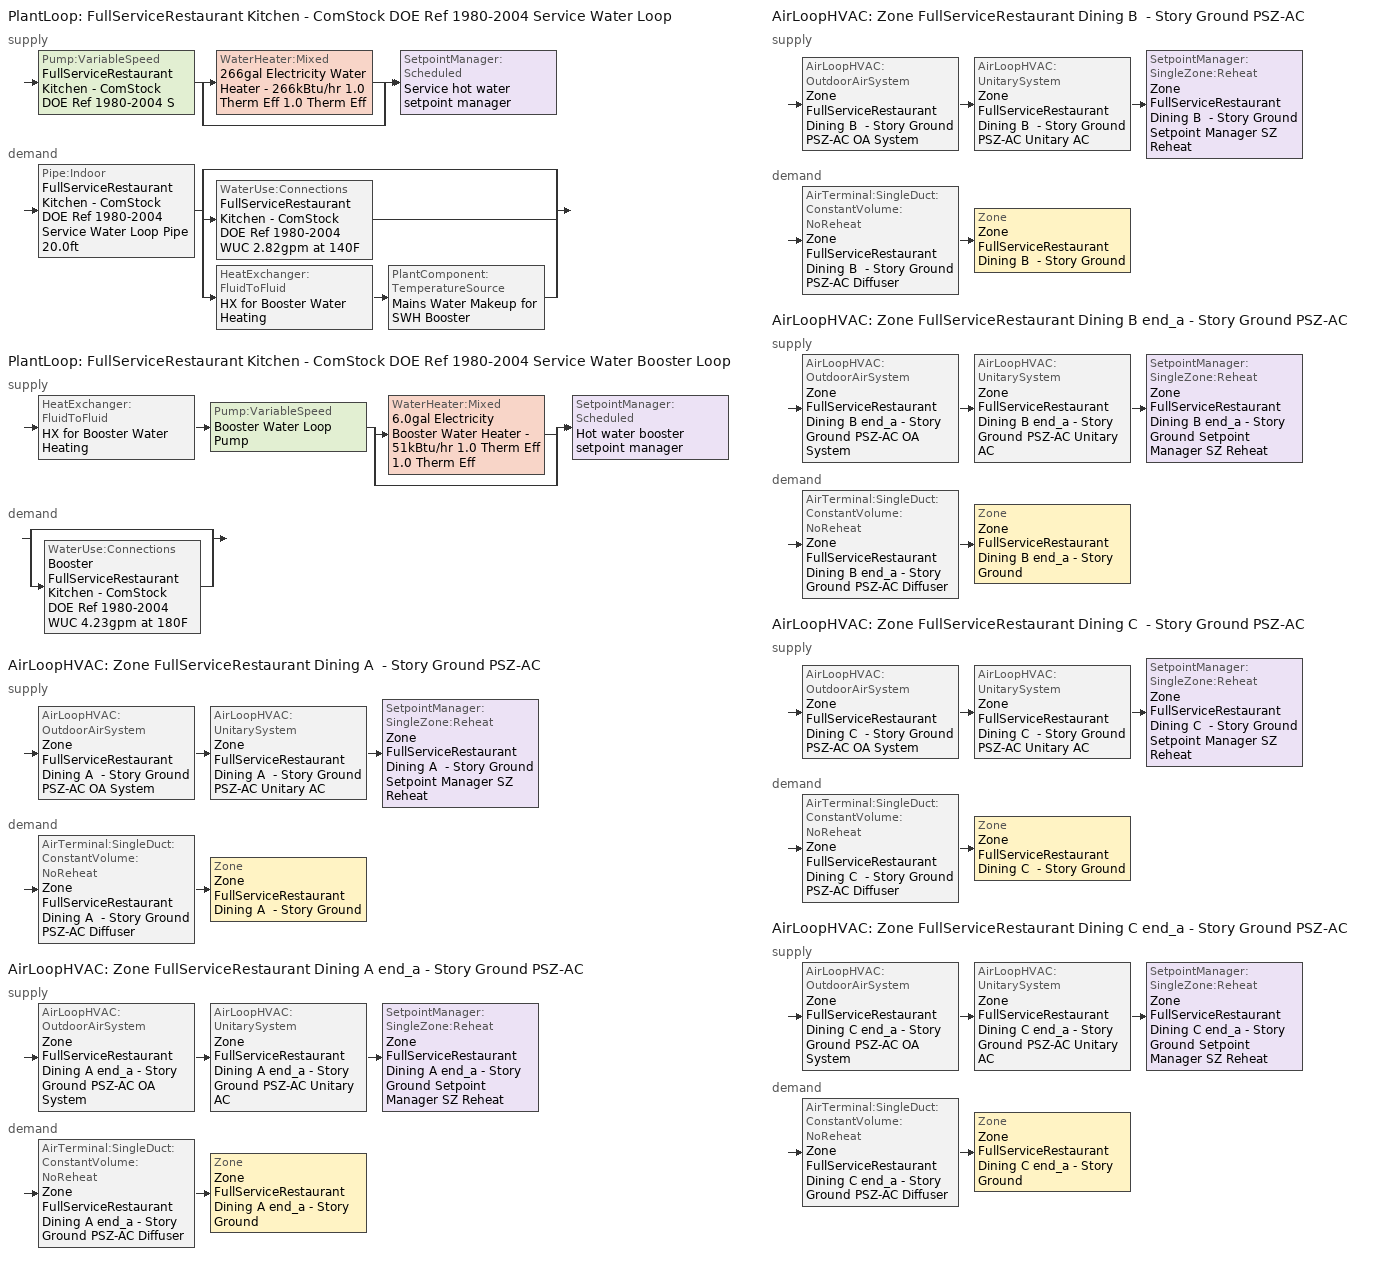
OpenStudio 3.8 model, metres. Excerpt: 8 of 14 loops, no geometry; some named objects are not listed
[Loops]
PlantLoop 'FullServiceRestaurant Kitchen - ComStock DOE Ref 1980-2004 Service Water Loop'
 supply: Pump:VariableSpeed 'FullServiceRestaurant Kitchen - ComStock DOE Ref 1980-2004 Service Water Loop Water Mains Pressure Driven' > split
  | WaterHeater:Mixed '266gal Electricity Water Heater - 266kBtu/hr 1.0 Therm Eff 1.0 Therm Eff'
  | bypass
  join > SetpointManager:Scheduled 'Service hot water setpoint manager'
 demand: Pipe:Indoor 'FullServiceRestaurant Kitchen - ComStock DOE Ref 1980-2004 Service Water Loop Pipe 20.0ft' > split
  | bypass
  | WaterUse:Connections 'FullServiceRestaurant Kitchen - ComStock DOE Ref 1980-2004 WUC 2.82gpm at 140F'
  | HeatExchanger:FluidToFluid 'HX for Booster Water Heating' > PlantComponent:TemperatureSource 'Mains Water Makeup for SWH Booster'
PlantLoop 'FullServiceRestaurant Kitchen - ComStock DOE Ref 1980-2004 Service Water Booster Loop'
 supply: HeatExchanger:FluidToFluid 'HX for Booster Water Heating' > Pump:VariableSpeed 'Booster Water Loop Pump' > split
  | WaterHeater:Mixed '6.0gal Electricity Booster Water Heater - 51kBtu/hr 1.0 Therm Eff 1.0 Therm Eff'
  | bypass
  join > SetpointManager:Scheduled 'Hot water booster setpoint manager'
 demand: split
  | bypass
  | WaterUse:Connections 'Booster FullServiceRestaurant Kitchen - ComStock DOE Ref 1980-2004 WUC 4.23gpm at 180F'
AirLoopHVAC 'Zone FullServiceRestaurant Dining A  - Story Ground PSZ-AC'
 supply: AirLoopHVAC:OutdoorAirSystem 'Zone FullServiceRestaurant Dining A  - Story Ground PSZ-AC OA System' > AirLoopHVAC:UnitarySystem 'Zone FullServiceRestaurant Dining A  - Story Ground PSZ-AC Unitary AC' > SetpointManager:SingleZone:Reheat 'Zone FullServiceRestaurant Dining A  - Story Ground Setpoint Manager SZ Reheat'
 demand: AirTerminal:SingleDuct:ConstantVolume:NoReheat 'Zone FullServiceRestaurant Dining A  - Story Ground PSZ-AC Diffuser' > Zone 'Zone FullServiceRestaurant Dining A  - Story Ground'
AirLoopHVAC 'Zone FullServiceRestaurant Dining A end_a - Story Ground PSZ-AC'
 supply: AirLoopHVAC:OutdoorAirSystem 'Zone FullServiceRestaurant Dining A end_a - Story Ground PSZ-AC OA System' > AirLoopHVAC:UnitarySystem 'Zone FullServiceRestaurant Dining A end_a - Story Ground PSZ-AC Unitary AC' > SetpointManager:SingleZone:Reheat 'Zone FullServiceRestaurant Dining A end_a - Story Ground Setpoint Manager SZ Reheat'
 demand: AirTerminal:SingleDuct:ConstantVolume:NoReheat 'Zone FullServiceRestaurant Dining A end_a - Story Ground PSZ-AC Diffuser' > Zone 'Zone FullServiceRestaurant Dining A end_a - Story Ground'
AirLoopHVAC 'Zone FullServiceRestaurant Dining B  - Story Ground PSZ-AC'
 supply: AirLoopHVAC:OutdoorAirSystem 'Zone FullServiceRestaurant Dining B  - Story Ground PSZ-AC OA System' > AirLoopHVAC:UnitarySystem 'Zone FullServiceRestaurant Dining B  - Story Ground PSZ-AC Unitary AC' > SetpointManager:SingleZone:Reheat 'Zone FullServiceRestaurant Dining B  - Story Ground Setpoint Manager SZ Reheat'
 demand: AirTerminal:SingleDuct:ConstantVolume:NoReheat 'Zone FullServiceRestaurant Dining B  - Story Ground PSZ-AC Diffuser' > Zone 'Zone FullServiceRestaurant Dining B  - Story Ground'
AirLoopHVAC 'Zone FullServiceRestaurant Dining B end_a - Story Ground PSZ-AC'
 supply: AirLoopHVAC:OutdoorAirSystem 'Zone FullServiceRestaurant Dining B end_a - Story Ground PSZ-AC OA System' > AirLoopHVAC:UnitarySystem 'Zone FullServiceRestaurant Dining B end_a - Story Ground PSZ-AC Unitary AC' > SetpointManager:SingleZone:Reheat 'Zone FullServiceRestaurant Dining B end_a - Story Ground Setpoint Manager SZ Reheat'
 demand: AirTerminal:SingleDuct:ConstantVolume:NoReheat 'Zone FullServiceRestaurant Dining B end_a - Story Ground PSZ-AC Diffuser' > Zone 'Zone FullServiceRestaurant Dining B end_a - Story Ground'
AirLoopHVAC 'Zone FullServiceRestaurant Dining C  - Story Ground PSZ-AC'
 supply: AirLoopHVAC:OutdoorAirSystem 'Zone FullServiceRestaurant Dining C  - Story Ground PSZ-AC OA System' > AirLoopHVAC:UnitarySystem 'Zone FullServiceRestaurant Dining C  - Story Ground PSZ-AC Unitary AC' > SetpointManager:SingleZone:Reheat 'Zone FullServiceRestaurant Dining C  - Story Ground Setpoint Manager SZ Reheat'
 demand: AirTerminal:SingleDuct:ConstantVolume:NoReheat 'Zone FullServiceRestaurant Dining C  - Story Ground PSZ-AC Diffuser' > Zone 'Zone FullServiceRestaurant Dining C  - Story Ground'
AirLoopHVAC 'Zone FullServiceRestaurant Dining C end_a - Story Ground PSZ-AC'
 supply: AirLoopHVAC:OutdoorAirSystem 'Zone FullServiceRestaurant Dining C end_a - Story Ground PSZ-AC OA System' > AirLoopHVAC:UnitarySystem 'Zone FullServiceRestaurant Dining C end_a - Story Ground PSZ-AC Unitary AC' > SetpointManager:SingleZone:Reheat 'Zone FullServiceRestaurant Dining C end_a - Story Ground Setpoint Manager SZ Reheat'
 demand: AirTerminal:SingleDuct:ConstantVolume:NoReheat 'Zone FullServiceRestaurant Dining C end_a - Story Ground PSZ-AC Diffuser' > Zone 'Zone FullServiceRestaurant Dining C end_a - Story Ground'
[Construction]
Uninsulated copper pipe 0.75in type L: Copper pipe 0.75in type L
[Material]
Copper pipe 0.75in type L: Roughness=Smooth; Thickness {m}=0.001143; Conductivity {W/m-K}=386; Density {kg/m3}=8906.27; Specific Heat {J/kg-K}=385.1856; Thermal Absorptance=0.9; Solar Absorptance=0.7; Visible Absorptance=0.7
[Sizing:Zone] Zone Cooling Design Supply Air Temperature Input Method=SupplyAirTemperature; Zone Cooling Design Supply Air Temperature {C}=12.7778; Zone Cooling Design Supply Air Temperature Difference {deltaC}=11.11; Zone Heating Design Supply Air Temperature Input Method=SupplyAirTemperature; Zone Heating Design Supply Air Temperature {C}=50; Zone Heating Design Supply Air Temperature Difference {deltaC}=11.11; Zone Cooling Design Supply Air Humidity Ratio {kg-H2O/kg-air}=0.0085; Zone Heating Design Supply Air Humidity Ratio {kg-H2O/kg-air}=0.008; Cooling Design Air Flow Method=DesignDay; Heating Design Air Flow Method=DesignDay; Account for Dedicated Outdoor Air System=No; Dedicated Outdoor Air System Control Strategy=NeutralSupplyAir; Dedicated Outdoor Air Low Setpoint Temperature for Design {C}=autosize; Dedicated Outdoor Air High Setpoint Temperature for Design {C}=autosize; Zone Load Sizing Method=Sensible Load Only No Latent Load; Zone Latent Cooling Design Supply Air Humidity Ratio Input Method=HumidityRatioDifference; Zone Cooling Design Supply Air Humidity Ratio Difference {kgWater/kgDryAir}=0.005; Zone Latent Heating Design Supply Air Humidity Ratio Input Method=HumidityRatioDifference; Zone Humidification Design Supply Air Humidity Ratio Difference {kgWater/kgDryAir}=0.005
Zone FullServiceRestaurant Dining A end_a - Story Ground; Zone FullServiceRestaurant Dining B end_a - Story Ground; Zone FullServiceRestaurant Dining C end_a - Story Ground; Zone FullServiceRestaurant Dining A  - Story Ground; Zone FullServiceRestaurant Dining B  - Story Ground; Zone FullServiceRestaurant Dining C  - Story Ground
[Zone equipment]
Zone FullServiceRestaurant Dining A end_a - Story Ground: Zone FullServiceRestaurant Dining A end_a - Story Ground PSZ-AC Diffuser
Zone FullServiceRestaurant Dining B end_a - Story Ground: Zone FullServiceRestaurant Dining B end_a - Story Ground PSZ-AC Diffuser
Zone FullServiceRestaurant Dining C end_a - Story Ground: Zone FullServiceRestaurant Dining C end_a - Story Ground PSZ-AC Diffuser
Zone FullServiceRestaurant Dining A  - Story Ground: Zone FullServiceRestaurant Kitchen A  - Story Ground Transfer Air Source, Zone FullServiceRestaurant Dining A  - Story Ground PSZ-AC Diffuser
Zone FullServiceRestaurant Dining B  - Story Ground: Zone FullServiceRestaurant Kitchen B  - Story Ground Transfer Air Source, Zone FullServiceRestaurant Dining B  - Story Ground PSZ-AC Diffuser
Zone FullServiceRestaurant Dining C  - Story Ground: Zone FullServiceRestaurant Kitchen C  - Story Ground Transfer Air Source, Zone FullServiceRestaurant Dining C  - Story Ground PSZ-AC Diffuser
[Fan:ZoneExhaust] Availability Schedule=RestaurantSitDown Kitchen_Exhaust_SCH; Fan Total Efficiency=0.0660786; Pressure Rise {Pa}=124.544; System Availability Manager Coupling Mode=Decoupled
Name | Maximum Flow Rate {m3/s}
Zone FullServiceRestaurant Kitchen A  - Story Ground Transfer Air Source; Zone FullServiceRestaurant Kitchen C  - Story Ground Transfer Air Source | 0.0975734
Zone FullServiceRestaurant Kitchen B  - Story Ground Transfer Air Source | 0.66537
[WaterUse:Connections] Drain Water Heat Exchanger Type=None; Drain Water Heat Exchanger Destination=Plant
Name | Water Use Equipment Name 1
Booster FullServiceRestaurant Kitchen - ComStock DOE Ref 1980-2004 WUC 4.23gpm at 180F | Booster FullServiceRestaurant Kitchen - ComStock DOE Ref 1980-2004 Service Water Use 4.23gpm at 180F
FullServiceRestaurant Kitchen - ComStock DOE Ref 1980-2004 WUC 2.82gpm at 140F | FullServiceRestaurant Kitchen - ComStock DOE Ref 1980-2004 Service Water Use 2.82gpm at 140F
[WaterUse:Equipment:Definition] Sensible Fraction Schedule=Fraction Sensible - 0.2; Latent Fraction Schedule=Fraction Latent - 0.05
Name | Peak Flow Rate {m3/s} | Target Temperature Schedule
Booster FullServiceRestaurant Kitchen - ComStock DOE Ref 1980-2004 Service Water Use Def 4.23gpm | 0.00026688 | Mixed Water At Faucet Temp - 180F
FullServiceRestaurant Kitchen - ComStock DOE Ref 1980-2004 Service Water Use Def 2.82gpm | 0.00017792 | Mixed Water At Faucet Temp - 140F
[WaterUse:Equipment] Flow Rate Fraction Schedule=RestaurantSitDown BLDG_SWH_SCH
Name | Water Use Equipment Definition
Booster FullServiceRestaurant Kitchen - ComStock DOE Ref 1980-2004 Service Water Use 4.23gpm at 180F | Booster FullServiceRestaurant Kitchen - ComStock DOE Ref 1980-2004 Service Water Use Def 4.23gpm
FullServiceRestaurant Kitchen - ComStock DOE Ref 1980-2004 Service Water Use 2.82gpm at 140F | FullServiceRestaurant Kitchen - ComStock DOE Ref 1980-2004 Service Water Use Def 2.82gpm
[PlantLoop] Glycol Concentration=0; Load Distribution Scheme=Optimal
Name | Maximum Loop Temperature {C} | Minimum Loop Temperature {C} | Maximum Loop Flow Rate {m3/s} | Plant Loop Volume {m3}
FullServiceRestaurant Kitchen - ComStock DOE Ref 1980-2004 Service Water Loop | 60 | 10 | 0.00240192 | 0.28823
FullServiceRestaurant Kitchen - ComStock DOE Ref 1980-2004 Service Water Booster Loop |  |  | 0.00026688 | 0.0320255
[Sizing:Plant] Loop Type=Heating; Loop Design Temperature Difference {deltaC}=5; Sizing Option=NonCoincident; Zone Timesteps in Averaging Window=1; Coincident Sizing Factor Mode=None
Name | Design Loop Exit Temperature {C}
FullServiceRestaurant Kitchen - ComStock DOE Ref 1980-2004 Service Water Loop | 60
FullServiceRestaurant Kitchen - ComStock DOE Ref 1980-2004 Service Water Booster Loop | 82.2222
[SetpointManager:Scheduled] Control Variable=Temperature
Name | Schedule | Setpoint Node or NodeList
Service hot water setpoint manager | Service Water Loop Temp - 140F | FullServiceRestaurant Kitchen - ComStock DOE Ref 1980-2004 Service Water Loop Supply Outlet Node
Hot water booster setpoint manager | Service Water Booster Temp - 180.00000000000006F | FullServiceRestaurant Kitchen - ComStock DOE Ref 1980-2004 Service Water Booster Loop Supply Outlet Node
[Pump:VariableSpeed] Coefficient 1 of the Part Load Performance Curve=0; Coefficient 2 of the Part Load Performance Curve=3.2485; Coefficient 3 of the Part Load Performance Curve=-4.7443; Coefficient 4 of the Part Load Performance Curve=2.5294; Pump Control Type=Intermittent; Skin Loss Radiative Fraction=0.5; Design Power Sizing Method=PowerPerFlowPerPressure; Design Electric Power per Unit Flow Rate {W/(m3/s)}=348701.1; Design Shaft Power per Unit Flow Rate per Unit Head {W-s/m3-Pa}=1.28205; Design Minimum Flow Rate Fraction=0
Name | Rated Flow Rate {m3/s} | Rated Pump Head {Pa} | Rated Power Consumption {W} | Motor Efficiency | Minimum Flow Rate {m3/s}
FullServiceRestaurant Kitchen - ComStock DOE Ref 1980-2004 Service Water Loop Water Mains Pressure Driven | 0.00240192 | 0.001 | 3.73258e-06 | 0.825
Booster Water Loop Pump | 0.00026688 | 0 | 0 | 1 | 0
[WaterHeater:Mixed] Deadband Temperature Difference {deltaC}=2; Heater Control Type=Cycle; Heater Fuel Type=Electricity; Heater Thermal Efficiency=1; Off Cycle Parasitic Fuel Consumption Rate {W}=0; Off Cycle Parasitic Fuel Type=Electricity; Off Cycle Parasitic Heat Fraction to Tank=0; On Cycle Parasitic Fuel Consumption Rate {W}=0; On Cycle Parasitic Fuel Type=Electricity; On Cycle Parasitic Heat Fraction to Tank=0; Ambient Temperature Indicator=Schedule; Use Side Effectiveness=1; Source Side Effectiveness=1; Use Side Design Flow Rate {m3/s}=autosize; Source Side Design Flow Rate {m3/s}=autosize; Indirect Water Heating Recovery Time {hr}=1.5; Source Side Flow Control Mode=IndirectHeatPrimarySetpoint
Name | Tank Volume {m3} | Setpoint Temperature Schedule | Maximum Temperature Limit {C} | Heater Maximum Capacity {W} | Ambient Temperature Schedule | Off Cycle Loss Coefficient to Ambient Temperature {W/K} | On Cycle Loss Coefficient to Ambient Temperature {W/K}
266gal Electricity Water Heater - 266kBtu/hr 1.0 Therm Eff 1.0 Therm Eff | 1.0088 | Service Water Loop Temp - 140F | 60 | 78102.8 | Water Heater Ambient Temp Schedule - 70.0f | 4.45661 | 4.45661
6.0gal Electricity Booster Water Heater - 51kBtu/hr 1.0 Therm Eff 1.0 Therm Eff | 0.0227125 | Service Water Booster Temp - 180.00000000000006F | 82.2222 | 14995.7 | Water Heater Ambient Temp Schedule - 70.0 | 1.59362 | 1.59362
[WaterHeater:Sizing] Design Mode=PeakDraw; Time Storage Can Meet Peak Draw {hr}=0.538503; Time for Tank Recovery {hr}=0; Nominal Tank Volume for Autosizing Plant Connections {m3}=1
266gal Electricity Water Heater - 266kBtu/hr 1.0 Therm Eff 1.0 Therm Eff; 6.0gal Electricity Booster Water Heater - 51kBtu/hr 1.0 Therm Eff 1.0 Therm Eff
[Pipe:Indoor]
FullServiceRestaurant Kitchen - ComStock DOE Ref 1980-2004 Service Water Loop Pipe 20.0ft: Construction=Uninsulated copper pipe 0.75in type L; Environment Type=Schedule; Ambient Temperature Schedule=FullServiceRestaurant Kitchen - ComStock DOE Ref 1980-2004 Service Water Loop Piping Air Temp - 70F; Ambient Air Velocity Schedule=FullServiceRestaurant Kitchen - ComStock DOE Ref 1980-2004 Service Water Loop Piping Air Velocity - 0.67mph; Pipe Inside Diameter {m}=0.019939; Pipe Length {m}=6.096
[HeatExchanger:FluidToFluid]
HX for Booster Water Heating: Loop Demand Side Design Flow Rate {m3/s}=0.00026688; Loop Supply Side Design Flow Rate {m3/s}=0.00026688; Heat Exchange Model Type=Ideal; Heat Exchanger U-Factor Times Area Value {W/K}=325.227; Control Type=UncontrolledOn; Minimum Temperature Difference to Activate Heat Exchanger {deltaC}=0.01; Heat Transfer Metering End Use Type=LoopToLoop; Component Override Cooling Control Temperature Mode=Loop; Sizing Factor=1; Operation Minimum Temperature Limit {C}=0; Operation Maximum Temperature Limit {C}=100
[PlantComponent:TemperatureSource]
Mains Water Makeup for SWH Booster: Design Volume Flow Rate {m3/s}=0.00240192; Temperature Specification Type=Scheduled; Source Temperature {C}=8; Source Temperature Schedule=Mains Water Temperature
[EnergyManagementSystem:Sensor]
Mains_Water_Temp_Sen: Output Variable or Output Meter Index Key=Environment; Output Variable or Output Meter=Site Mains Water Temperature
[EnergyManagementSystem:Actuator] Actuated Component Type=Schedule:Constant; Actuated Component Control Type=Schedule Value
Name | Actuated Component
Mains_Water_Temp_Act | Mains Water Temperature
sch_fraction_oa_min_ems_Zone_FullServiceRestaurant_Kitchen_B_end_b___Story_Ground_PSZ_AC_OA_System_Controller | FRAC_OA_MIN_ems_Zone_FullServiceRestaurant_Kitchen_B_end_b___Story_Ground_PSZ_AC_OA_System_Controller
sch_fraction_oa_max_ems_Zone_FullServiceRestaurant_Kitchen_B_end_b___Story_Ground_PSZ_AC_OA_System_Controller | FRAC_OA_MAX_ems_Zone_FullServiceRestaurant_Kitchen_B_end_b___Story_Ground_PSZ_AC_OA_System_Controller
sch_fraction_oa_min_ems_Zone_FullServiceRestaurant_Kitchen_B____Story_Ground_PSZ_AC_OA_System_Controller | FRAC_OA_MIN_ems_Zone_FullServiceRestaurant_Kitchen_B____Story_Ground_PSZ_AC_OA_System_Controller
sch_fraction_oa_max_ems_Zone_FullServiceRestaurant_Kitchen_B____Story_Ground_PSZ_AC_OA_System_Controller | FRAC_OA_MAX_ems_Zone_FullServiceRestaurant_Kitchen_B____Story_Ground_PSZ_AC_OA_System_Controller
sch_fraction_oa_min_ems_Zone_FullServiceRestaurant_Dining_B_end_a___Story_Ground_PSZ_AC_OA_System_Controller | FRAC_OA_MIN_ems_Zone_FullServiceRestaurant_Dining_B_end_a___Story_Ground_PSZ_AC_OA_System_Controller
sch_fraction_oa_max_ems_Zone_FullServiceRestaurant_Dining_B_end_a___Story_Ground_PSZ_AC_OA_System_Controller | FRAC_OA_MAX_ems_Zone_FullServiceRestaurant_Dining_B_end_a___Story_Ground_PSZ_AC_OA_System_Controller
sch_fraction_oa_min_ems_Zone_FullServiceRestaurant_Dining_B____Story_Ground_PSZ_AC_OA_System_Controller | FRAC_OA_MIN_ems_Zone_FullServiceRestaurant_Dining_B____Story_Ground_PSZ_AC_OA_System_Controller
sch_fraction_oa_max_ems_Zone_FullServiceRestaurant_Dining_B____Story_Ground_PSZ_AC_OA_System_Controller | FRAC_OA_MAX_ems_Zone_FullServiceRestaurant_Dining_B____Story_Ground_PSZ_AC_OA_System_Controller
[EnergyManagementSystem:Program]
Mains_Water_Prg: SET Mains_Water_Temp_Act = Mains_Water_Temp_Sen
DamperStuckOverride: IF (DayOfYear >= 213) && (DayOfYear < 244); SET sch_fraction_oa_min_ems_Zone_FullServiceRestaurant_Kitchen_B_end_b___Story_Ground_PSZ_AC_OA_System_Controller = 0.0; SET sch_fraction_oa_max_ems_Zone_FullServiceRestaurant_Kitchen_B_end_b___Story_Ground_PSZ_AC_OA_System_Controller = 0.0; ELSE; SET sch_fraction_oa_min_ems_Zone_FullServiceRestaurant_Kitchen_B_end_b___Story_Ground_PSZ_AC_OA_System_Controller = Null; SET sch_fraction_oa_max_ems_Zone_FullServiceRestaurant_Kitchen_B_end_b___Story_Ground_PSZ_AC_OA_System_Controller = Null; ENDIF
DamperStuckOverride_1: IF (DayOfYear >= 213) && (DayOfYear < 244); SET sch_fraction_oa_min_ems_Zone_FullServiceRestaurant_Kitchen_B____Story_Ground_PSZ_AC_OA_System_Controller = 0.0; SET sch_fraction_oa_max_ems_Zone_FullServiceRestaurant_Kitchen_B____Story_Ground_PSZ_AC_OA_System_Controller = 0.0; ELSE; SET sch_fraction_oa_min_ems_Zone_FullServiceRestaurant_Kitchen_B____Story_Ground_PSZ_AC_OA_System_Controller = Null; SET sch_fraction_oa_max_ems_Zone_FullServiceRestaurant_Kitchen_B____Story_Ground_PSZ_AC_OA_System_Controller = Null; ENDIF
[AirLoopHVAC] Design Return Air Flow Fraction of Supply Air Flow=1
Name | Availability Schedule | Design Supply Air Flow Rate {m3/s}
Zone FullServiceRestaurant Dining A  - Story Ground PSZ-AC | Zone FullServiceRestaurant Dining A  - Story Ground PSZ-AC_constant_night_fan_schedule | 1.68532
Zone FullServiceRestaurant Dining A end_a - Story Ground PSZ-AC | Zone FullServiceRestaurant Dining A end_a - Story Ground PSZ-AC_constant_night_fan_schedule | 0.384047
Zone FullServiceRestaurant Dining B  - Story Ground PSZ-AC | Zone FullServiceRestaurant Dining B  - Story Ground PSZ-AC_constant_night_fan_schedule | 8.31733
Zone FullServiceRestaurant Dining B end_a - Story Ground PSZ-AC | Zone FullServiceRestaurant Dining B end_a - Story Ground PSZ-AC_constant_night_fan_schedule | 2.16721
Zone FullServiceRestaurant Dining C  - Story Ground PSZ-AC | Zone FullServiceRestaurant Dining C  - Story Ground PSZ-AC_constant_night_fan_schedule | 1.75015
Zone FullServiceRestaurant Dining C end_a - Story Ground PSZ-AC | Zone FullServiceRestaurant Dining C end_a - Story Ground PSZ-AC_constant_night_fan_schedule | 0.402718
[Sizing:System] Type of Load to Size On=Sensible; Central Heating Maximum System Air Flow Ratio=1; Preheat Design Temperature {C}=7.22222; Preheat Design Humidity Ratio {kg-H2O/kg-Air}=0.008; Precool Design Temperature {C}=12.7778; Precool Design Humidity Ratio {kg-H2O/kg-Air}=0.008; Central Cooling Design Supply Air Temperature {C}=12.7778; Central Heating Design Supply Air Temperature {C}=50; Sizing Option=Coincident; 100% Outdoor Air in Cooling=No; 100% Outdoor Air in Heating=No; Central Cooling Design Supply Air Humidity Ratio {kg-H2O/kg-Air}=0.0085; Central Heating Design Supply Air Humidity Ratio {kg-H2O/kg-Air}=0.008; Cooling Design Air Flow Method=DesignDay; Heating Design Air Flow Method=DesignDay; System Outdoor Air Method=ZoneSum; Zone Maximum Outdoor Air Fraction=1; Cooling Supply Air Flow Rate Per Floor Area {m3/s-m2}=0.00996765; Cooling Fraction of Autosized Cooling Supply Air Flow Rate=1; Cooling Supply Air Flow Rate Per Unit Cooling Capacity {m3/s-W}=3.94755e-05; Heating Supply Air Flow Rate Per Floor Area {m3/s-m2}=0.00996765; Heating Fraction of Autosized Heating Supply Air Flow Rate=1; Heating Fraction of Autosized Cooling Supply Air Flow Rate=1; Heating Supply Air Flow Rate Per Unit Heating Capacity {m3/s-W}=3.15882e-05; Cooling Design Capacity Method=CoolingDesignCapacity; Cooling Design Capacity Per Floor Area {W/m2}=234.7; Fraction of Autosized Cooling Design Capacity=1; Heating Design Capacity Method=HeatingDesignCapacity; Heating Design Capacity Per Floor Area {W/m2}=157; Fraction of Autosized Heating Design Capacity=1; Central Cooling Capacity Control Method=OnOff; Occupant Diversity=1
Name | Design Outdoor Air Flow Rate {m3/s} | Cooling Design Capacity {W} | Heating Design Capacity {W}
Zone FullServiceRestaurant Dining A  - Story Ground PSZ-AC | 1.68532 | 34804.57 | 41700.27
Zone FullServiceRestaurant Dining A end_a - Story Ground PSZ-AC | 0.384047 | 7206.1 | 7703.3
Zone FullServiceRestaurant Dining B  - Story Ground PSZ-AC | 8.31733 | 211230 | 284361
Zone FullServiceRestaurant Dining B end_a - Story Ground PSZ-AC | 2.16721 | 44360.92 | 52530.1
Zone FullServiceRestaurant Dining C  - Story Ground PSZ-AC | 1.75015 | 34966.52 | 41700.27
Zone FullServiceRestaurant Dining C end_a - Story Ground PSZ-AC | 0.402718 | 7235.1 | 7703.3
[SetpointManager:SingleZone:Reheat] Minimum Supply Air Temperature {C}=12.7778; Maximum Supply Air Temperature {C}=50
Name | Control Zone | Setpoint Node or NodeList
Zone FullServiceRestaurant Dining A  - Story Ground Setpoint Manager SZ Reheat | Zone FullServiceRestaurant Dining A  - Story Ground | Zone FullServiceRestaurant Dining A  - Story Ground PSZ-AC Supply Outlet Node
Zone FullServiceRestaurant Dining A end_a - Story Ground Setpoint Manager SZ Reheat | Zone FullServiceRestaurant Dining A end_a - Story Ground | Zone FullServiceRestaurant Dining A end_a - Story Ground PSZ-AC Supply Outlet Node
Zone FullServiceRestaurant Dining B  - Story Ground Setpoint Manager SZ Reheat | Zone FullServiceRestaurant Dining B  - Story Ground | Zone FullServiceRestaurant Dining B  - Story Ground PSZ-AC Supply Outlet Node
Zone FullServiceRestaurant Dining B end_a - Story Ground Setpoint Manager SZ Reheat | Zone FullServiceRestaurant Dining B end_a - Story Ground | Zone FullServiceRestaurant Dining B end_a - Story Ground PSZ-AC Supply Outlet Node
Zone FullServiceRestaurant Dining C  - Story Ground Setpoint Manager SZ Reheat | Zone FullServiceRestaurant Dining C  - Story Ground | Zone FullServiceRestaurant Dining C  - Story Ground PSZ-AC Supply Outlet Node
Zone FullServiceRestaurant Dining C end_a - Story Ground Setpoint Manager SZ Reheat | Zone FullServiceRestaurant Dining C end_a - Story Ground | Zone FullServiceRestaurant Dining C end_a - Story Ground PSZ-AC Supply Outlet Node
[Coil:Heating:Electric] Efficiency=1
Name | Availability Schedule | Nominal Capacity {W}
Zone FullServiceRestaurant Dining A  - Story Ground PSZ-AC Electric Htg Coil | Always On Discrete | 73186.3
Zone FullServiceRestaurant Dining A  - Story Ground PSZ-AC No Heat; Zone FullServiceRestaurant Dining A end_a - Story Ground PSZ-AC No Heat; Zone FullServiceRestaurant Dining B  - Story Ground PSZ-AC No Heat; Zone FullServiceRestaurant Dining B end_a - Story Ground PSZ-AC No Heat; Zone FullServiceRestaurant Dining C  - Story Ground PSZ-AC No Heat; Zone FullServiceRestaurant Dining C end_a - Story Ground PSZ-AC No Heat | Always Off Discrete | 0
Zone FullServiceRestaurant Dining A end_a - Story Ground PSZ-AC Electric Htg Coil | Always On Discrete | 16021.9
Zone FullServiceRestaurant Dining B  - Story Ground PSZ-AC Electric Htg Coil | Always On Discrete | 389816
Zone FullServiceRestaurant Dining B end_a - Story Ground PSZ-AC Electric Htg Coil | Always On Discrete | 93714.2
Zone FullServiceRestaurant Dining C  - Story Ground PSZ-AC Electric Htg Coil | Always On Discrete | 75417.2
Zone FullServiceRestaurant Dining C end_a - Story Ground PSZ-AC Electric Htg Coil | Always On Discrete | 16664.3
[Coil:Cooling:DX:SingleSpeed] Availability Schedule=Always On Discrete; Rated Evaporator Fan Power Per Volume Flow Rate 2017 {W/(m3/s)}=773.3; Rated Evaporator Fan Power Per Volume Flow Rate 2023 {W/(m3/s)}=934.4; Total Cooling Capacity Function of Temperature Curve=DOE Ref DX Clg Coil Cool-Cap-fT; Total Cooling Capacity Function of Flow Fraction Curve=DOE Ref DX Clg Coil Cool-CAP-fFlow; Energy Input Ratio Function of Temperature Curve=DOE Ref DX Clg Coil Cool-EIR-fT; Energy Input Ratio Function of Flow Fraction Curve=DOE Ref DX Clg Coil Cool-EIR-fFlow; Part Load Fraction Correlation Curve=DOE Ref DX Clg Coil Cool-PLF-fPLR; Minimum Outdoor Dry-Bulb Temperature for Compressor Operation {C}=-25; Nominal Time for Condensate Removal to Begin {s}=0; Ratio of Initial Moisture Evaporation Rate and Steady State Latent Capacity=0; Maximum Cycling Rate {cycles/hr}=0; Latent Capacity Time Constant {s}=0; Condenser Type=AirCooled; Evaporative Condenser Effectiveness=0.9; Evaporative Condenser Air Flow Rate {m3/s}=autosize; Evaporative Condenser Pump Rated Power Consumption {W}=autosize; Crankcase Heater Capacity {W}=0; Maximum Outdoor Dry-Bulb Temperature for Crankcase Heater Operation {C}=10; Basin Heater Capacity {W/K}=0; Basin Heater Setpoint Temperature {C}=2
Name | Rated Total Cooling Capacity {W} | Rated Sensible Heat Ratio | Rated COP {W/W} | Rated Air Flow Rate {m3/s}
Zone FullServiceRestaurant Dining A  - Story Ground PSZ-AC 1spd DX AC Clg Coil 125kBtu/hr 8.9EER | 41850.4 | 0.701083 | 3.09963 | 1.68532
Zone FullServiceRestaurant Dining A end_a - Story Ground PSZ-AC 1spd DX AC Clg Coil 27kBtu/hr 9.7SEER | 9429.19 | 0.70488 | 3.14722 | 0.384047
Zone FullServiceRestaurant Dining B  - Story Ground PSZ-AC 1spd DX AC Clg Coil 645kBtu/hr 8.5EER | 206539 | 0.701083 | 2.96645 | 8.31733
Zone FullServiceRestaurant Dining B end_a - Story Ground PSZ-AC 1spd DX AC Clg Coil 157kBtu/hr 8.5EER | 53816.9 | 0.701083 | 2.96645 | 2.16721
Zone FullServiceRestaurant Dining C  - Story Ground PSZ-AC 1spd DX AC Clg Coil 127kBtu/hr 8.9EER | 43460.4 | 0.701083 | 3.09963 | 1.75015
Zone FullServiceRestaurant Dining C end_a - Story Ground PSZ-AC 1spd DX AC Clg Coil 28kBtu/hr 9.7SEER | 9604.23 | 0.714194 | 3.14722 | 0.402718
[Fan:OnOff] Availability Schedule=Always On Discrete; Motor In Airstream Fraction=1
Name | Fan Total Efficiency | Pressure Rise {Pa} | Maximum Flow Rate {m3/s} | Motor Efficiency | Fan Power Ratio Function of Speed Ratio Curve | Fan Efficiency Ratio Function of Speed Ratio Curve
Zone FullServiceRestaurant Dining A  - Story Ground PSZ-AC Fan | 0.546 | 622.722 | 1.68532 | 0.84 | Fan On Off Power Curve | Fan On Off Efficiency Curve
Zone FullServiceRestaurant Dining A end_a - Story Ground PSZ-AC Fan | 0.53625 | 622.722 | 0.384047 | 0.825 | Fan On Off Power Curve 1 | Fan On Off Efficiency Curve 1
Zone FullServiceRestaurant Dining B  - Story Ground PSZ-AC Fan | 0.5915 | 1110.94 | 8.31733 | 0.91 | Fan On Off Power Curve 2 | Fan On Off Efficiency Curve 2
Zone FullServiceRestaurant Dining B end_a - Story Ground PSZ-AC Fan | 0.56875 | 622.722 | 2.16721 | 0.875 | Fan On Off Power Curve 3 | Fan On Off Efficiency Curve 3
Zone FullServiceRestaurant Dining C  - Story Ground PSZ-AC Fan | 0.546 | 622.722 | 1.75015 | 0.84 | Fan On Off Power Curve 4 | Fan On Off Efficiency Curve 4
Zone FullServiceRestaurant Dining C end_a - Story Ground PSZ-AC Fan | 0.53625 | 622.722 | 0.402718 | 0.825 | Fan On Off Power Curve 5 | Fan On Off Efficiency Curve 5
[AirLoopHVAC:UnitarySystem] Control Type=Load; Dehumidification Control Type=None; Availability Schedule=Always On Discrete; Fan Placement=DrawThrough; DX Heating Coil Sizing Ratio=1; Use DOAS DX Cooling Coil=No; DOAS DX Cooling Coil Leaving Minimum Air Temperature {C}=2; Latent Load Control=SensibleOnlyLoadControl; Supply Air Flow Rate Method During Cooling Operation=SupplyAirFlowRate; Supply Air Flow Rate Method During Heating Operation=SupplyAirFlowRate; Supply Air Flow Rate Method When No Cooling or Heating is Required=None; No Load Supply Air Flow Rate Control Set To Low Speed=Yes; Maximum Supply Air Temperature {C}=50; Maximum Outdoor Dry-Bulb Temperature for Supplemental Heater Operation {C}=21; Ancilliary On-Cycle Electric Power {W}=0; Ancilliary Off-Cycle Electric Power {W}=0
Name | Controlling Zone or Thermostat Location | Supply Fan | Supply Air Fan Operating Mode Schedule | Heating Coil | Cooling Coil | Supplemental Heating Coil | Supply Air Flow Rate During Cooling Operation {m3/s} | Supply Air Flow Rate During Heating Operation {m3/s}
Zone FullServiceRestaurant Dining A  - Story Ground PSZ-AC Unitary AC | Zone FullServiceRestaurant Dining A  - Story Ground | Zone FullServiceRestaurant Dining A  - Story Ground PSZ-AC Fan | Zone FullServiceRestaurant Dining A  - Story Ground PSZ-AC_constant_night_fan_schedule | Zone FullServiceRestaurant Dining A  - Story Ground PSZ-AC Electric Htg Coil | Zone FullServiceRestaurant Dining A  - Story Ground PSZ-AC 1spd DX AC Clg Coil 125kBtu/hr 8.9EER | Zone FullServiceRestaurant Dining A  - Story Ground PSZ-AC No Heat | 1.68532 | 1.68532
Zone FullServiceRestaurant Dining A end_a - Story Ground PSZ-AC Unitary AC | Zone FullServiceRestaurant Dining A end_a - Story Ground | Zone FullServiceRestaurant Dining A end_a - Story Ground PSZ-AC Fan | Zone FullServiceRestaurant Dining A end_a - Story Ground PSZ-AC_constant_night_fan_schedule | Zone FullServiceRestaurant Dining A end_a - Story Ground PSZ-AC Electric Htg Coil | Zone FullServiceRestaurant Dining A end_a - Story Ground PSZ-AC 1spd DX AC Clg Coil 27kBtu/hr 9.7SEER | Zone FullServiceRestaurant Dining A end_a - Story Ground PSZ-AC No Heat | 0.384047 | 0.384047
Zone FullServiceRestaurant Dining B  - Story Ground PSZ-AC Unitary AC | Zone FullServiceRestaurant Dining B  - Story Ground | Zone FullServiceRestaurant Dining B  - Story Ground PSZ-AC Fan | Zone FullServiceRestaurant Dining B  - Story Ground PSZ-AC_constant_night_fan_schedule | Zone FullServiceRestaurant Dining B  - Story Ground PSZ-AC Electric Htg Coil | Zone FullServiceRestaurant Dining B  - Story Ground PSZ-AC 1spd DX AC Clg Coil 645kBtu/hr 8.5EER | Zone FullServiceRestaurant Dining B  - Story Ground PSZ-AC No Heat | 8.31733 | 8.31733
Zone FullServiceRestaurant Dining B end_a - Story Ground PSZ-AC Unitary AC | Zone FullServiceRestaurant Dining B end_a - Story Ground | Zone FullServiceRestaurant Dining B end_a - Story Ground PSZ-AC Fan | Zone FullServiceRestaurant Dining B end_a - Story Ground PSZ-AC_constant_night_fan_schedule | Zone FullServiceRestaurant Dining B end_a - Story Ground PSZ-AC Electric Htg Coil | Zone FullServiceRestaurant Dining B end_a - Story Ground PSZ-AC 1spd DX AC Clg Coil 157kBtu/hr 8.5EER | Zone FullServiceRestaurant Dining B end_a - Story Ground PSZ-AC No Heat | 2.16721 | 2.16721
Zone FullServiceRestaurant Dining C  - Story Ground PSZ-AC Unitary AC | Zone FullServiceRestaurant Dining C  - Story Ground | Zone FullServiceRestaurant Dining C  - Story Ground PSZ-AC Fan | Zone FullServiceRestaurant Dining C  - Story Ground PSZ-AC_constant_night_fan_schedule | Zone FullServiceRestaurant Dining C  - Story Ground PSZ-AC Electric Htg Coil | Zone FullServiceRestaurant Dining C  - Story Ground PSZ-AC 1spd DX AC Clg Coil 127kBtu/hr 8.9EER | Zone FullServiceRestaurant Dining C  - Story Ground PSZ-AC No Heat | 1.75015 | 1.75015
Zone FullServiceRestaurant Dining C end_a - Story Ground PSZ-AC Unitary AC | Zone FullServiceRestaurant Dining C end_a - Story Ground | Zone FullServiceRestaurant Dining C end_a - Story Ground PSZ-AC Fan | Zone FullServiceRestaurant Dining C end_a - Story Ground PSZ-AC_constant_night_fan_schedule | Zone FullServiceRestaurant Dining C end_a - Story Ground PSZ-AC Electric Htg Coil | Zone FullServiceRestaurant Dining C end_a - Story Ground PSZ-AC 1spd DX AC Clg Coil 28kBtu/hr 9.7SEER | Zone FullServiceRestaurant Dining C end_a - Story Ground PSZ-AC No Heat | 0.402718 | 0.402718
[Controller:OutdoorAir] Economizer Control Action Type=ModulateFlow; Lockout Type=LockoutWithCompressor; Minimum Limit Type=FixedMinimum; High Humidity Control=No; Heat Recovery Bypass Control Type=BypassWhenWithinEconomizerLimits; Economizer Operation Staging=InterlockedWithMechanicalCooling
Name | Minimum Outdoor Air Flow Rate {m3/s} | Maximum Outdoor Air Flow Rate {m3/s} | Economizer Control Type | Economizer Maximum Limit Dry-Bulb Temperature {C} | Economizer Maximum Limit Enthalpy {J/kg} | Minimum Outdoor Air Schedule | Controller Mechanical Ventilation | Minimum Fraction of Outdoor Air Schedule | Maximum Fraction of Outdoor Air Schedule
Zone FullServiceRestaurant Dining A  - Story Ground PSZ-AC OA System Controller | 0.77027 | 1.68532 | NoEconomizer | 28 | 64000 | Zone FullServiceRestaurant Dining A  - Story Ground PSZ-AC_night_ventcycle_schedule | Controller Mechanical Ventilation 1
Zone FullServiceRestaurant Dining A end_a - Story Ground PSZ-AC OA System Controller | 0.142292 | 0.384047 | NoEconomizer | 28 | 64000 | Zone FullServiceRestaurant Dining A end_a - Story Ground PSZ-AC_night_ventcycle_schedule | Controller Mechanical Ventilation 2
Zone FullServiceRestaurant Dining B  - Story Ground PSZ-AC OA System Controller | 5.2526 | 8.31733 | FixedDryBulb | 23.8889 |  | Zone FullServiceRestaurant Dining B  - Story Ground PSZ-AC_night_ventcycle_schedule | Controller Mechanical Ventilation 3 | FRAC_OA_MIN_ems_Zone_FullServiceRestaurant_Dining_B____Story_Ground_PSZ_AC_OA_System_Controller | FRAC_OA_MAX_ems_Zone_FullServiceRestaurant_Dining_B____Story_Ground_PSZ_AC_OA_System_Controller
Zone FullServiceRestaurant Dining B end_a - Story Ground PSZ-AC OA System Controller | 0.970315 | 2.16721 | FixedDryBulb | 23.8889 |  | Zone FullServiceRestaurant Dining B end_a - Story Ground PSZ-AC_night_ventcycle_schedule | Controller Mechanical Ventilation 4 | FRAC_OA_MIN_ems_Zone_FullServiceRestaurant_Dining_B_end_a___Story_Ground_PSZ_AC_OA_System_Controller | FRAC_OA_MAX_ems_Zone_FullServiceRestaurant_Dining_B_end_a___Story_Ground_PSZ_AC_OA_System_Controller
Zone FullServiceRestaurant Dining C  - Story Ground PSZ-AC OA System Controller | 0.77027 | 1.75015 | NoEconomizer | 28 | 64000 | Zone FullServiceRestaurant Dining C  - Story Ground PSZ-AC_night_ventcycle_schedule | Controller Mechanical Ventilation 5
Zone FullServiceRestaurant Dining C end_a - Story Ground PSZ-AC OA System Controller | 0.142292 | 0.402718 | NoEconomizer | 28 | 64000 | Zone FullServiceRestaurant Dining C end_a - Story Ground PSZ-AC_night_ventcycle_schedule | Controller Mechanical Ventilation 6
[Controller:MechanicalVentilation] Availability Schedule=Always On Discrete
Controller Mechanical Ventilation 1; Controller Mechanical Ventilation 2; Controller Mechanical Ventilation 3; Controller Mechanical Ventilation 4; Controller Mechanical Ventilation 5; Controller Mechanical Ventilation 6
[AirLoopHVAC:OutdoorAirSystem]
Name | Controller
Zone FullServiceRestaurant Dining A  - Story Ground PSZ-AC OA System | Zone FullServiceRestaurant Dining A  - Story Ground PSZ-AC OA System Controller
Zone FullServiceRestaurant Dining A end_a - Story Ground PSZ-AC OA System | Zone FullServiceRestaurant Dining A end_a - Story Ground PSZ-AC OA System Controller
Zone FullServiceRestaurant Dining B  - Story Ground PSZ-AC OA System | Zone FullServiceRestaurant Dining B  - Story Ground PSZ-AC OA System Controller
Zone FullServiceRestaurant Dining B end_a - Story Ground PSZ-AC OA System | Zone FullServiceRestaurant Dining B end_a - Story Ground PSZ-AC OA System Controller
Zone FullServiceRestaurant Dining C  - Story Ground PSZ-AC OA System | Zone FullServiceRestaurant Dining C  - Story Ground PSZ-AC OA System Controller
Zone FullServiceRestaurant Dining C end_a - Story Ground PSZ-AC OA System | Zone FullServiceRestaurant Dining C end_a - Story Ground PSZ-AC OA System Controller
[AirTerminal:SingleDuct:ConstantVolume:NoReheat] Availability Schedule=Always On Discrete
Name | Maximum Air Flow Rate {m3/s}
Zone FullServiceRestaurant Dining A  - Story Ground PSZ-AC Diffuser | 1.68532
Zone FullServiceRestaurant Dining A end_a - Story Ground PSZ-AC Diffuser | 0.384047
Zone FullServiceRestaurant Dining B  - Story Ground PSZ-AC Diffuser | 8.31733
Zone FullServiceRestaurant Dining B end_a - Story Ground PSZ-AC Diffuser | 2.16721
Zone FullServiceRestaurant Dining C  - Story Ground PSZ-AC Diffuser | 1.75015
Zone FullServiceRestaurant Dining C end_a - Story Ground PSZ-AC Diffuser | 0.402718
[Schedule:Ruleset]
RestaurantSitDown Kitchen_Exhaust_SCH: Default Day Schedule=RestaurantSitDown Kitchen_Exhaust_SCH Default; Summer Design Day Schedule=RestaurantSitDown Kitchen_Exhaust_SCH Summer Design Day; Winter Design Day Schedule=RestaurantSitDown Kitchen_Exhaust_SCH Winter Design Day
RestaurantSitDown BLDG_SWH_SCH: Default Day Schedule=RestaurantSitDown BLDG_SWH_SCH Default; Summer Design Day Schedule=RestaurantSitDown BLDG_SWH_SCH Summer Design Day; Winter Design Day Schedule=RestaurantSitDown BLDG_SWH_SCH Winter Design Day
Fraction Sensible - 0.2: Default Day Schedule=Fraction Sensible - 0.2 Default
Fraction Latent - 0.05: Default Day Schedule=Fraction Latent - 0.05 Default
Mixed Water At Faucet Temp - 180F: Default Day Schedule=Mixed Water At Faucet Temp - 180F Default
Mixed Water At Faucet Temp - 140F: Default Day Schedule=Mixed Water At Faucet Temp - 140F Default
Service Water Loop Temp - 140F: Default Day Schedule=Service Water Loop Temp - 140F Default
Water Heater Ambient Temp Schedule - 70.0f: Default Day Schedule=Water Heater Ambient Temp Schedule - 70.0f Default
FullServiceRestaurant Kitchen - ComStock DOE Ref 1980-2004 Service Water Loop Piping Air Temp - 70F: Default Day Schedule=FullServiceRestaurant Kitchen - ComStock DOE Ref 1980-2004 Service Water Loop Piping Air Temp - 70F Default
FullServiceRestaurant Kitchen - ComStock DOE Ref 1980-2004 Service Water Loop Piping Air Velocity - 0.67mph: Default Day Schedule=FullServiceRestaurant Kitchen - ComStock DOE Ref 1980-2004 Service Water Loop Piping Air Velocity - 0.67mph Default
Service Water Booster Temp - 180.00000000000006F: Default Day Schedule=Service Water Booster Temp - 180.00000000000006F Default
Water Heater Ambient Temp Schedule - 70.0: Default Day Schedule=Water Heater Ambient Temp Schedule - 70.0 Default
[Schedule:Day]
RestaurantSitDown Kitchen_Exhaust_SCH Default: Average, 2, 15, 0, 15, 15, 1, 24, 0, 0
RestaurantSitDown Kitchen_Exhaust_SCH Winter Design Day; RestaurantSitDown Kitchen_Exhaust_SCH Summer Design Day: 5, 0, 0, 24, 0, 1
RestaurantSitDown Kitchen_Exhaust_SCH Default|WntrDsn|SmrDsn|Sun|Wkdy Day; autogen Schedule Rule 11 1_day_sch: Average, 5, 0, 0, 24, 0, 1
RestaurantSitDown BLDG_SWH_SCH Default: Average, 1, 15, 0, 1, 30, 0.009375, 1, 45, 0.01875, 2, 0, 0.028125, 2, 15, 0.0375, 2, 30, 0.046875, 2, 45, 0.05625, 3, 0, 0.065625, 3, 15, 0.075, 3, 30, 0.084375, 3, 45, 0.09375, 4, 0, 0.103125, 4, 15, 0.1125, 4, 30, 0.121875, 4, 45, 0.13125, 5, 0, 0.140625, 5, 15, 0.15, 6, 15, 0.15, 6, 30, 0.208333, 6, 45, 0.266667, 7, 0, 0.325, 7, 15, 0.383333, 7, 30, 0.441667, 7, 45, 0.5, 8, 0, 0.383333, 8, 15, 0.366667, 8, 30, 0.35, 8, 45, 0.333333, 9, 0, 0.316667, 9, 15, 0.3, 10, 45, 0.3, 11, 0, 0.325, 11, 15, 0.35, 11, 30, 0.375, 11, 45, 0.4, 12, 0, 0.425, 12, 15, 0.45, 12, 30, 0.475, 12, 45, 0.5, 13, 0, 0.475, 13, 15, 0.45, 13, 30, 0.425, 13, 45, 0.4, 14, 0, 0.35, 14, 15, 0.3, 14, 30, 0.25, 14, 45, 0.2, 15, 0, 0.2125, 15, 15, 0.225, 15, 30, 0.2375, 15, 45, 0.25, 16, 0, 0.1875, 16, 15, 0.125, 16, 30, 0.0625, 16, 45, 0, 24, 0, 0
RestaurantSitDown BLDG_SWH_SCH Summer Design Day: 1, 0, 0.2, 6, 0, 0, 7, 0, 0.15, 8, 0, 0.6, 9, 0, 0.55, 10, 0, 0.45, 11, 0, 0.4, 12, 0, 0.45, 13, 0, 0.4, 14, 0, 0.35, 17, 0, 0.3, 18, 0, 0.4, 19, 0, 0.55, 20, 0, 0.6, 21, 0, 0.5, 22, 0, 0.55, 23, 0, 0.45, 24, 0, 0.25
RestaurantSitDown BLDG_SWH_SCH SmrDsn|Wkdy Day: Average, 5, 15, 0, 5, 30, 0.0375, 5, 45, 0.075, 6, 0, 0.1125, 6, 15, 0.15, 6, 30, 0.2625, 6, 45, 0.375, 7, 0, 0.4875, 7, 15, 0.6, 7, 30, 0.5875, 7, 45, 0.575, 8, 0, 0.5625, 8, 15, 0.55, 8, 30, 0.525, 8, 45, 0.5, 9, 0, 0.475, 9, 15, 0.45, 9, 30, 0.434615, 9, 45, 0.419231, 10, 0, 0.403846, 10, 3, 0.4, 10, 18, 0.434615, 10, 33, 0.419231, 10, 48, 0.403846, 10, 52, 0.4, 11, 7, 0.3875, 11, 22, 0.375, 11, 37, 0.3625, 11, 52, 0.35, 12, 7, 0.3375, 12, 22, 0.325, 12, 37, 0.3125, 12, 52, 0.3, 14, 52, 0.3, 15, 7, 0.325, 15, 22, 0.35, 15, 37, 0.375, 15, 52, 0.4, 16, 7, 0.4375, 16, 22, 0.475, 16, 37, 0.5125, 16, 52, 0.55, 17, 7, 0.565385, 17, 22, 0.580769, 17, 37, 0.596154, 17, 41, 0.6, 17, 56, 0.515385, 18, 11, 0.530769, 18, 26, 0.546154, 18, 30, 0.55, 18, 45, 0.525, 19, 0, 0.5, 19, 15, 0.475, 19, 30, 0.45, 19, 45, 0.4, 20, 0, 0.35, 20, 15, 0.3, 20, 30, 0.25, 20, 45, 0.2375, 21, 0, 0.225, 21, 15, 0.2125, 21, 30, 0.2, 21, 45, 0.15, 22, 0, 0.1, 22, 15, 0.05, 22, 30, 0, 24, 0, 0
RestaurantSitDown BLDG_SWH_SCH Winter Design Day: 1, 0, 0.2, 6, 0, 0, 9, 0, 0.15, 10, 0, 0.5, 11, 0, 0.45, 13, 0, 0.5, 14, 0, 0.45, 16, 0, 0.4, 17, 0, 0.35, 18, 0, 0.4, 20, 0, 0.55, 21, 0, 0.5, 22, 0, 0.55, 23, 0, 0.4, 24, 0, 0.3
RestaurantSitDown BLDG_SWH_SCH WntrDsn|Sat Day: Average, 1, 45, 0, 2, 0, 0.0125, 2, 15, 0.025, 2, 30, 0.0375, 2, 45, 0.05, 3, 0, 0.0625, 3, 15, 0.075, 3, 30, 0.0875, 3, 45, 0.1, 4, 0, 0.1125, 4, 15, 0.125, 4, 30, 0.1375, 4, 45, 0.15, 5, 0, 0.2375, 5, 15, 0.325, 5, 30, 0.4125, 5, 45, 0.5, 6, 45, 0.5, 7, 0, 0.4875, 7, 15, 0.475, 7, 30, 0.4625, 7, 45, 0.45, 8, 0, 0.4375, 8, 15, 0.425, 8, 30, 0.4125, 8, 45, 0.4, 9, 45, 0.4, 10, 0, 0.3875, 10, 15, 0.375, 10, 30, 0.3625, 10, 45, 0.35, 11, 0, 0.3875, 11, 15, 0.425, 11, 30, 0.4625, 11, 45, 0.5, 12, 0, 0.5125, 12, 15, 0.525, 12, 30, 0.5375, 12, 45, 0.55, 13, 0, 0.5125, 13, 15, 0.475, 13, 30, 0.4375, 13, 45, 0.4, 14, 0, 0.375, 14, 15, 0.35, 14, 30, 0.325, 14, 45, 0.3, 15, 0, 0.275, 15, 15, 0.25, 15, 30, 0.225, 15, 45, 0.2, 16, 0, 0.15, 16, 15, 0.1, 16, 30, 0.05, 16, 45, 0, 24, 0, 0
Fraction Sensible - 0.2 Default: 24, 0, 0.2
Fraction Latent - 0.05 Default: 24, 0, 0.05
Mixed Water At Faucet Temp - 180F Default; Service Water Booster Temp - 180.00000000000006F Default: 24, 0, 82.2222
Mixed Water At Faucet Temp - 140F Default; Service Water Loop Temp - 140F Default: 24, 0, 60
Water Heater Ambient Temp Schedule - 70.0f Default; FullServiceRestaurant Kitchen - ComStock DOE Ref 1980-2004 Service Water Loop Piping Air Temp - 70F Default; Water Heater Ambient Temp Schedule - 70.0 Default: 24, 0, 21.1111
FullServiceRestaurant Kitchen - ComStock DOE Ref 1980-2004 Service Water Loop Piping Air Velocity - 0.67mph Default: 24, 0, 0.3
[Schedule:Rule]
Schedule Rule 11: Schedule Ruleset=RestaurantSitDown Kitchen_Exhaust_SCH; Rule Order=0; Day Schedule=RestaurantSitDown Kitchen_Exhaust_SCH Default|WntrDsn|SmrDsn|Sun|Wkdy Day; Apply Sunday=Yes; Apply Monday=Yes; Apply Tuesday=Yes; Apply Wednesday=Yes; Apply Thursday=Yes; Apply Friday=Yes; Date Specification Type=DateRange; Start Month=1; Start Day=1; End Month=12; End Day=31
Schedule Rule 13: Schedule Ruleset=RestaurantSitDown BLDG_SWH_SCH; Rule Order=1; Day Schedule=RestaurantSitDown BLDG_SWH_SCH SmrDsn|Wkdy Day; Apply Monday=Yes; Apply Tuesday=Yes; Apply Wednesday=Yes; Apply Thursday=Yes; Apply Friday=Yes; Date Specification Type=DateRange; Start Month=1; Start Day=1; End Month=12; End Day=31
Schedule Rule 14: Schedule Ruleset=RestaurantSitDown BLDG_SWH_SCH; Rule Order=0; Day Schedule=RestaurantSitDown BLDG_SWH_SCH WntrDsn|Sat Day; Date Specification Type=DateRange; Start Month=1; Start Day=1; End Month=12; End Day=31; Apply Saturday=Yes
autogen Schedule Rule 11 1: Schedule Ruleset=RestaurantSitDown Kitchen_Exhaust_SCH; Rule Order=1; Day Schedule=autogen Schedule Rule 11 1_day_sch; Apply Sunday=Yes; Apply Monday=Yes; Apply Tuesday=Yes; Apply Wednesday=Yes; Apply Thursday=Yes; Apply Friday=Yes; Date Specification Type=SpecificDates; Apply Saturday=Yes; Specific Month 1=1; Specific Day 1=7; Specific Month 2=1; Specific Day 2=14; Specific Month 3=1; Specific Day 3=21; Specific Month 4=1; Specific Day 4=28; Specific Month 5=2; Specific Day 5=4; Specific Month 6=2; Specific Day 6=11; Specific Month 7=2; Specific Day 7=18; Specific Month 8=2; Specific Day 8=25; Specific Month 9=3; Specific Day 9=4; Specific Month 10=3; Specific Day 10=11; Specific Month 11=3; Specific Day 11=18; Specific Month 12=3; Specific Day 12=25; Specific Month 13=4; Specific Day 13=1; Specific Month 14=4; Specific Day 14=8; Specific Month 15=4; Specific Day 15=15; Specific Month 16=4; Specific Day 16=22; Specific Month 17=4; Specific Day 17=29; Specific Month 18=5; Specific Day 18=6; Specific Month 19=5; Specific Day 19=13; Specific Month 20=5; Specific Day 20=20; Specific Month 21=5; Specific Day 21=27; Specific Month 22=6; Specific Day 22=3; Specific Month 23=6; Specific Day 23=10; Specific Month 24=6; Specific Day 24=17; Specific Month 25=6; Specific Day 25=24; Specific Month 26=7; Specific Day 26=1; Specific Month 27=7; Specific Day 27=8; Specific Month 28=7; Specific Day 28=15; Specific Month 29=7; Specific Day 29=22; Specific Month 30=7; Specific Day 30=29; Specific Month 31=8; Specific Day 31=5; Specific Month 32=8; Specific Day 32=12; Specific Month 33=8; Specific Day 33=19; Specific Month 34=8; Specific Day 34=26; Specific Month 35=9; Specific Day 35=2; Specific Month 36=9; Specific Day 36=9; Specific Month 37=9; Specific Day 37=16; Specific Month 38=9; Specific Day 38=23; Specific Month 39=9; Specific Day 39=30; Specific Month 40=10; Specific Day 40=7; Specific Month 41=10; Specific Day 41=14; Specific Month 42=10; Specific Day 42=21; Specific Month 43=10; Specific Day 43=28; Specific Month 44=11; Specific Day 44=4; Specific Month 45=11; Specific Day 45=11; Specific Month 46=11; Specific Day 46=18; Specific Month 47=11; Specific Day 47=25; Specific Month 48=12; Specific Day 48=2; Specific Month 49=12; Specific Day 49=9; Specific Month 50=12; Specific Day 50=16; Specific Month 51=12; Specific Day 51=23; Specific Month 52=12; Specific Day 52=30
[Schedule:Constant]
Name | Value
Always On Discrete; Zone FullServiceRestaurant Dining A  - Story Ground PSZ-AC_night_ventcycle_schedule; Zone FullServiceRestaurant Dining A  - Story Ground PSZ-AC_constant_night_fan_schedule; Zone FullServiceRestaurant Dining A end_a - Story Ground PSZ-AC_night_ventcycle_schedule; Zone FullServiceRestaurant Dining A end_a - Story Ground PSZ-AC_constant_night_fan_schedule; Zone FullServiceRestaurant Dining B  - Story Ground PSZ-AC_night_ventcycle_schedule; Zone FullServiceRestaurant Dining B  - Story Ground PSZ-AC_constant_night_fan_schedule; Zone FullServiceRestaurant Dining B end_a - Story Ground PSZ-AC_night_ventcycle_schedule; Zone FullServiceRestaurant Dining B end_a - Story Ground PSZ-AC_constant_night_fan_schedule; Zone FullServiceRestaurant Dining C  - Story Ground PSZ-AC_night_ventcycle_schedule; Zone FullServiceRestaurant Dining C  - Story Ground PSZ-AC_constant_night_fan_schedule; Zone FullServiceRestaurant Dining C end_a - Story Ground PSZ-AC_night_ventcycle_schedule; Zone FullServiceRestaurant Dining C end_a - Story Ground PSZ-AC_constant_night_fan_schedule; FRAC_OA_MAX_ems_Zone_FullServiceRestaurant_Dining_B_end_a___Story_Ground_PSZ_AC_OA_System_Controller; FRAC_OA_MAX_ems_Zone_FullServiceRestaurant_Dining_B____Story_Ground_PSZ_AC_OA_System_Controller | 1
Mains Water Temperature | 10
Always Off Discrete; FRAC_OA_MIN_ems_Zone_FullServiceRestaurant_Dining_B_end_a___Story_Ground_PSZ_AC_OA_System_Controller; FRAC_OA_MIN_ems_Zone_FullServiceRestaurant_Dining_B____Story_Ground_PSZ_AC_OA_System_Controller | 0
[Curve:Exponent] Coefficient1 Constant=1; Coefficient2 Constant=0; Coefficient3 Constant=0; Minimum Value of x=0; Maximum Value of x=1
Fan On Off Power Curve; Fan On Off Power Curve 1; Fan On Off Power Curve 2; Fan On Off Power Curve 3; Fan On Off Power Curve 4; Fan On Off Power Curve 5
[Curve:Cubic] Coefficient1 Constant=1; Coefficient2 x=0; Coefficient3 x**2=0; Coefficient4 x**3=0
Name | Minimum Value of x | Maximum Value of x
Fan On Off Efficiency Curve; Fan On Off Efficiency Curve 1; Fan On Off Efficiency Curve 2; Fan On Off Efficiency Curve 3; Fan On Off Efficiency Curve 4; Fan On Off Efficiency Curve 5 | 0 | 1
DOE Ref DX Clg Coil Cool-CAP-fFlow; DOE Ref DX Clg Coil Cool-EIR-fFlow | -100 | 100
[Curve:Biquadratic] Minimum Value of x=-100; Maximum Value of x=100; Minimum Value of y=-100; Maximum Value of y=100
Name | Coefficient1 Constant | Coefficient2 x | Coefficient3 x**2 | Coefficient4 y | Coefficient5 y**2 | Coefficient6 x*y
DOE Ref DX Clg Coil Cool-Cap-fT | 0.971212 | -0.0152755 | 0.00144345 | -0.00039321 | -6.8364e-06 | -0.000290596
DOE Ref DX Clg Coil Cool-EIR-fT | 0.286871 | 0.0239022 | -0.000810648 | 0.0134585 | 0.000338936 | -0.000487004
[Curve:Quadratic]
DOE Ref DX Clg Coil Cool-PLF-fPLR: Coefficient1 Constant=0.909496; Coefficient2 x=0.0986477; Coefficient3 x**2=-0.00819488; Minimum Value of x=0; Maximum Value of x=1
